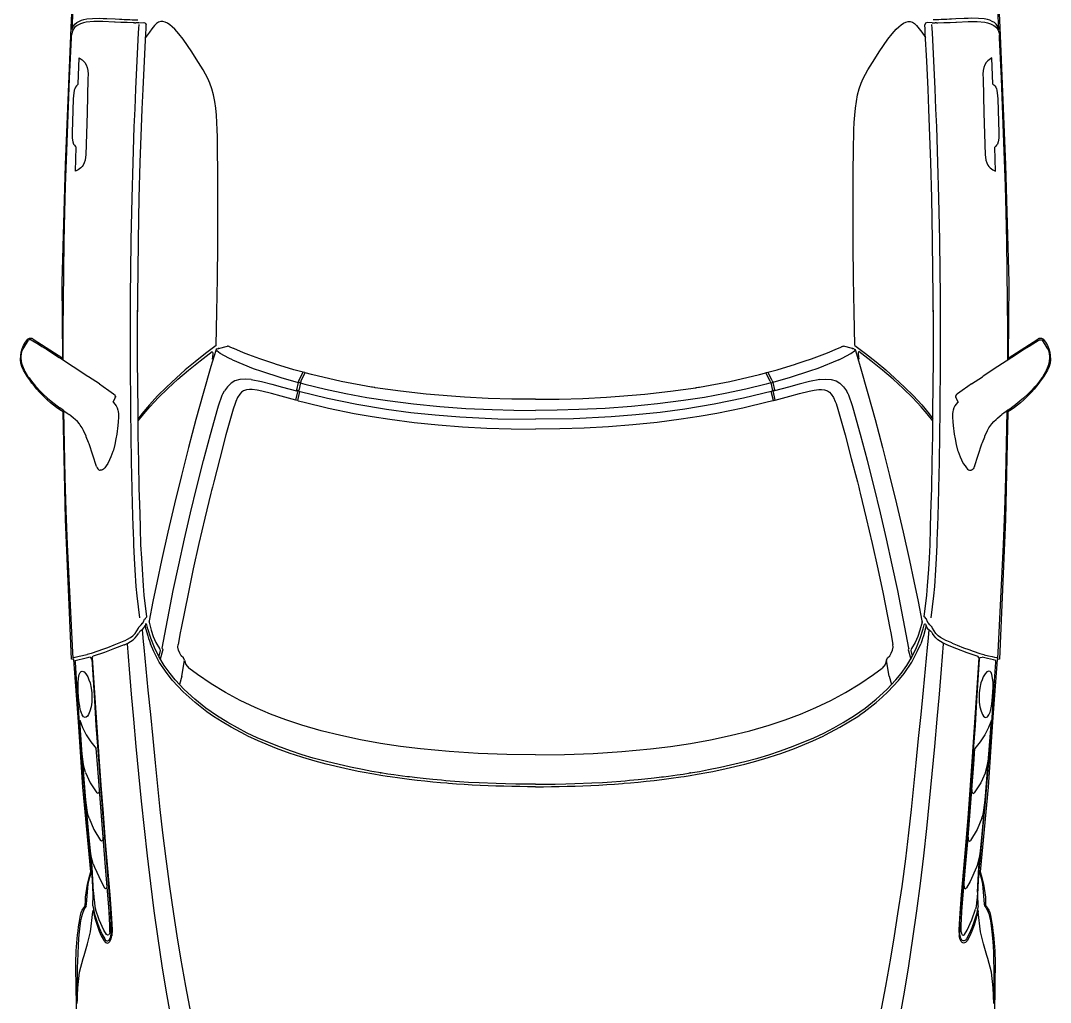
# Model space of a CAD drawing. Header units: inches. Extents: x 13 to 261, y -112 to -47.
# Drawn here: x 98.426 to 100.27, y -76.123 to -74.365 of the extents above; entities that cross this region are included whole.
import ezdxf

# ---------------------------------------------------------------- set-up
doc = ezdxf.new("R2010")
doc.units = ezdxf.units.IN
doc.header["$MEASUREMENT"] = 0
doc.layers.add('CONTORNO', color=7, linetype='Continuous')

msp = doc.modelspace()

# ---------------------------------------------------------------- linework, layer by layer
for p, q in [((98.6296, -74.3687), (98.6322, -74.3687)), ((100.0664, -74.3687), (100.0638, -74.3687)), ((98.529, -74.4783), (98.5306, -74.4315)), ((100.167, -74.4783), (100.1654, -74.4315)), ((98.524, -74.6341), (98.5252, -74.5911)), ((100.172, -74.6341), (100.1708, -74.5911)), ((98.4314, -74.9503), (98.4402, -74.9371)), ((100.2646, -74.9503), (100.2558, -74.9371)), ((98.778, -74.9523), (98.78, -74.9517)), ((98.78, -74.9517), (98.7966, -74.9475)), ((99.916, -74.9517), (99.8994, -74.9475)), ((99.918, -74.9523), (99.916, -74.9517)), ((98.77, -74.9621), (98.7688, -74.9711)), ((98.769, -74.9573), (98.7702, -74.9595)), ((98.7702, -74.9595), (98.77, -74.9621)), ((98.805, -74.9723), (98.8422, -74.9873)), ((99.891, -74.9723), (99.8538, -74.9873)), ((99.927, -74.9573), (99.9258, -74.9595)), ((99.9258, -74.9595), (99.926, -74.9621)), ((99.926, -74.9621), (99.9272, -74.9711)), ((98.5672, -75.0153), (98.5476, -75.0025)), ((98.9242, -75.0091), (98.9318, -74.9943)), ((98.9278, -75.0101), (98.9268, -75.0133)), ((98.9278, -75.0101), (98.9354, -74.9953)), ((98.9348, -74.9949), (98.9318, -74.9941)), ((98.9354, -74.9953), (98.9348, -74.9949)), ((98.947, -74.9983), (98.9354, -74.9953)), ((99.749, -74.9983), (99.7606, -74.9953)), ((99.7606, -74.9953), (99.7612, -74.9949)), ((99.7682, -75.0101), (99.7606, -74.9953)), ((99.7612, -74.9949), (99.7642, -74.9941)), ((99.7718, -75.0091), (99.7642, -74.9943)), ((99.7682, -75.0101), (99.7692, -75.0133)), ((100.1288, -75.0153), (100.1484, -75.0025)), ((98.7882, -75.0331), (98.7912, -75.0275)), ((98.919, -75.0445), (98.9226, -75.0267)), ((98.9232, -75.0269), (98.9202, -75.0261)), ((98.9258, -75.0135), (98.923, -75.0127)), ((98.9238, -75.0283), (98.9232, -75.0269)), ((98.9268, -75.0133), (98.9238, -75.0267)), ((98.9258, -75.0135), (98.9268, -75.0133)), ((99.7692, -75.0133), (99.7722, -75.0267)), ((99.7702, -75.0135), (99.7692, -75.0133)), ((99.7702, -75.0135), (99.773, -75.0127)), ((99.7722, -75.0283), (99.7728, -75.0269)), ((99.7728, -75.0269), (99.7758, -75.0261)), ((99.777, -75.0445), (99.7734, -75.0267)), ((99.9078, -75.0331), (99.9048, -75.0275)), ((98.7804, -75.0543), (98.787, -75.0355)), ((98.787, -75.0355), (98.7882, -75.0331)), ((98.922, -75.0447), (98.919, -75.0441)), ((98.9226, -75.0455), (98.931, -75.0475)), ((99.7734, -75.0455), (99.765, -75.0475)), ((99.774, -75.0447), (99.777, -75.0441)), ((99.909, -75.0355), (99.9078, -75.0331)), ((99.9156, -75.0543), (99.909, -75.0355)), ((98.7792, -75.0585), (98.7804, -75.0543)), ((99.9168, -75.0585), (99.9156, -75.0543)), ((98.5486, -75.1225), (98.5474, -75.1199)), ((100.1474, -75.1225), (100.1486, -75.1199)), ((98.5618, -75.1631), (98.5486, -75.1225)), ((100.1342, -75.1631), (100.1474, -75.1225)), ((98.6558, -75.4401), (98.6558, -75.4403)), ((98.6558, -75.4415), (98.656, -75.4409)), ((100.0402, -75.4415), (100.04, -75.4409)), ((100.0402, -75.4401), (100.0402, -75.4403)), ((98.6758, -75.4923), (98.6732, -75.5029)), ((98.68, -75.4929), (98.676, -75.5083)), ((98.7194, -75.5097), (98.7174, -75.5059)), ((99.9766, -75.5097), (99.9786, -75.5059)), ((100.016, -75.4929), (100.02, -75.5083)), ((100.0202, -75.4923), (100.0228, -75.5029)), ((98.7144, -75.5387), (98.7194, -75.5107)), ((99.9816, -75.5387), (99.9766, -75.5107)), ((98.7144, -75.5387), (98.7104, -75.5537)), ((99.9816, -75.5387), (99.9856, -75.5537)), ((98.5432, -75.9503), (98.5436, -75.9463)), ((100.1528, -75.9503), (100.1524, -75.9463)), ((98.5888, -76.0057), (98.5892, -76.0037)), ((100.1072, -76.0057), (100.1068, -76.0037)), ((98.5378, -76.0441), (98.5396, -76.0387)), ((100.1582, -76.0441), (100.1564, -76.0387))]:
    msp.add_line(p, q)
for points in [[(98.518, -74.3807), (98.5218, -74.3081), (98.5226, -74.2895)], [(100.178, -74.3807), (100.1742, -74.3081), (100.1734, -74.2895)], [(98.595, -74.3673), (98.5938, -74.3671), (98.573, -74.3663), (98.5728, -74.3663), (98.5572, -74.3661), (98.5434, -74.3673), (98.5386, -74.3683), (98.533, -74.3701), (98.527, -74.3731), (98.5224, -74.3769), (98.5194, -74.3815), (98.518, -74.3853), (98.5172, -74.3907)], [(98.518, -74.3807), (98.5182, -74.3795), (98.5186, -74.3783), (98.5204, -74.3745), (98.5228, -74.3711), (98.5262, -74.3681), (98.53, -74.3659), (98.5346, -74.3639), (98.5388, -74.3627), (98.5444, -74.3615), (98.5546, -74.3607), (98.5668, -74.3605), (98.5734, -74.3607), (98.5804, -74.3609), (98.5954, -74.3615), (98.603, -74.3619), (98.6068, -74.3621), (98.6112, -74.3623), (98.6212, -74.3627), (98.6256, -74.3629), (98.633, -74.3631), (98.6356, -74.3629)], [(98.7762, -74.9463), (98.7774, -74.8863), (98.7784, -74.8263), (98.779, -74.7661), (98.7792, -74.7059), (98.7792, -74.6459), (98.7786, -74.5857), (98.7782, -74.5727), (98.7778, -74.5599), (98.7774, -74.5469), (98.7764, -74.5341), (98.7752, -74.5215), (98.7734, -74.5093), (98.7712, -74.4977), (98.7682, -74.4867), (98.7648, -74.4769), (98.761, -74.4681), (98.757, -74.4603), (98.7528, -74.4529), (98.7486, -74.4459), (98.7404, -74.4329), (98.7324, -74.4205), (98.7246, -74.4089), (98.7168, -74.3981), (98.7092, -74.3881), (98.7018, -74.3797), (98.6974, -74.3755), (98.6932, -74.3719), (98.689, -74.3691), (98.6848, -74.3671), (98.6808, -74.3661), (98.6768, -74.3661), (98.6728, -74.3673), (98.669, -74.3697), (98.6654, -74.3735), (98.6608, -74.3793), (98.6564, -74.3853), (98.6496, -74.3949)], [(99.9198, -74.9463), (99.9186, -74.8863), (99.9176, -74.8263), (99.917, -74.7661), (99.9168, -74.7059), (99.9168, -74.6459), (99.9174, -74.5857), (99.9178, -74.5727), (99.9182, -74.5599), (99.9186, -74.5469), (99.9196, -74.5341), (99.9208, -74.5215), (99.9226, -74.5093), (99.9248, -74.4977), (99.9278, -74.4867), (99.9312, -74.4769), (99.935, -74.4681), (99.939, -74.4603), (99.9432, -74.4529), (99.9474, -74.4459), (99.9556, -74.4329), (99.9636, -74.4205), (99.9714, -74.4089), (99.9792, -74.3981), (99.9868, -74.3881), (99.9942, -74.3797), (99.9986, -74.3755), (100.0028, -74.3719), (100.007, -74.3691), (100.0112, -74.3671), (100.0152, -74.3661), (100.0192, -74.3661), (100.0232, -74.3673), (100.027, -74.3697), (100.0306, -74.3735), (100.0352, -74.3793), (100.0396, -74.3853), (100.0464, -74.3949)], [(100.178, -74.3807), (100.1778, -74.3795), (100.1774, -74.3783), (100.1756, -74.3745), (100.1732, -74.3711), (100.1698, -74.3681), (100.166, -74.3659), (100.1614, -74.3639), (100.1572, -74.3627), (100.1516, -74.3615), (100.1414, -74.3607), (100.1292, -74.3605), (100.1226, -74.3607), (100.1156, -74.3609), (100.1006, -74.3615), (100.093, -74.3619), (100.0892, -74.3621), (100.0848, -74.3623), (100.0748, -74.3627), (100.0704, -74.3629), (100.063, -74.3631), (100.0604, -74.3629)], [(100.101, -74.3673), (100.1022, -74.3671), (100.123, -74.3663), (100.1232, -74.3663), (100.1388, -74.3661), (100.1526, -74.3673), (100.1574, -74.3683), (100.163, -74.3701), (100.169, -74.3731), (100.1736, -74.3769), (100.1766, -74.3815), (100.178, -74.3853), (100.1788, -74.3907)], [(98.6296, -74.3687), (98.6274, -74.3685), (98.6168, -74.3681), (98.609, -74.3679), (98.6088, -74.3677), (98.6052, -74.3677), (98.5954, -74.3673), (98.595, -74.3673)], [(98.6393, -75.434), (98.6344, -75.3946), (98.633, -75.3778), (98.631, -75.3479), (98.6298, -75.3278), (98.6286, -75.3034), (98.6286, -75.2983), (98.6278, -75.2793), (98.6276, -75.2716), (98.627, -75.249), (98.6264, -75.2311), (98.6256, -75.2026), (98.6246, -75.1549), (98.6238, -75.1072), (98.6234, -75.0642), (98.6226, -74.9721), (98.6226, -74.9509), (98.6226, -74.9068), (98.6228, -74.8586), (98.6234, -74.8103), (98.624, -74.762), (98.624, -74.7577), (98.6256, -74.6818), (98.6272, -74.6185), (98.6294, -74.555), (98.6308, -74.5227), (98.6322, -74.4869), (98.6346, -74.4366), (98.6372, -74.3864), (98.6376, -74.379), (98.638, -74.3716)], [(98.6376, -74.3685), (98.6342, -74.3687), (98.6322, -74.3687)], [(98.652, -75.4325), (98.6472, -75.3933), (98.6458, -75.3769), (98.6438, -75.3471), (98.6426, -75.3271), (98.6414, -75.3031), (98.6414, -75.2981), (98.6406, -75.2789), (98.6404, -75.2713), (98.6398, -75.2487), (98.6392, -75.2307), (98.6384, -75.2023), (98.6374, -75.1547), (98.6366, -75.1071), (98.6362, -75.0641), (98.6358, -75.0181), (98.6354, -74.9721), (98.6354, -74.9509), (98.6354, -74.9069), (98.6356, -74.8587), (98.6362, -74.8105), (98.6368, -74.7621), (98.6368, -74.7579), (98.6384, -74.6821), (98.64, -74.6189), (98.6422, -74.5555), (98.6436, -74.5233), (98.645, -74.4875), (98.6474, -74.4373), (98.65, -74.3871), (98.6504, -74.3797), (98.6508, -74.3723)], [(98.6376, -74.3685), (98.6466, -74.3681), (98.6496, -74.3691), (98.6508, -74.3723)], [(100.044, -75.4325), (100.0488, -75.3933), (100.0502, -75.3769), (100.0522, -75.3471), (100.0534, -75.3271), (100.0546, -75.3031), (100.0546, -75.2981), (100.0554, -75.2789), (100.0556, -75.2713), (100.0562, -75.2487), (100.0568, -75.2307), (100.0576, -75.2023), (100.0586, -75.1547), (100.0594, -75.1071), (100.0598, -75.0641), (100.0602, -75.0181), (100.0606, -74.9721), (100.0606, -74.9509), (100.0606, -74.9069), (100.0604, -74.8587), (100.0598, -74.8105), (100.0592, -74.7621), (100.0592, -74.7579), (100.0576, -74.6821), (100.056, -74.6189), (100.0538, -74.5555), (100.0524, -74.5233), (100.051, -74.4875), (100.0486, -74.4373), (100.046, -74.3871), (100.0456, -74.3797), (100.0452, -74.3723)], [(100.0584, -74.3685), (100.0494, -74.3681), (100.0464, -74.3691), (100.0452, -74.3723)], [(100.0566, -75.434), (100.0615, -75.3946), (100.0629, -75.3778), (100.0649, -75.3479), (100.0661, -75.3278), (100.0673, -75.3034), (100.0673, -75.2983), (100.0681, -75.2793), (100.0683, -75.2716), (100.0689, -75.249), (100.0695, -75.2311), (100.0703, -75.2026), (100.0713, -75.1549), (100.0721, -75.1072), (100.0725, -75.0642), (100.0733, -74.9721), (100.0733, -74.9509), (100.0733, -74.9068), (100.0731, -74.8586), (100.0725, -74.8103), (100.0719, -74.762), (100.0719, -74.7577), (100.0703, -74.6818), (100.0687, -74.6185), (100.0665, -74.555), (100.0651, -74.5227), (100.0637, -74.4869), (100.0613, -74.4366), (100.0587, -74.3864), (100.0583, -74.379), (100.0579, -74.3716)], [(100.0584, -74.3685), (100.0618, -74.3687), (100.0638, -74.3687)], [(100.0664, -74.3687), (100.0686, -74.3685), (100.0792, -74.3681), (100.087, -74.3679), (100.0872, -74.3677), (100.0908, -74.3677), (100.1006, -74.3673), (100.101, -74.3673)], [(98.5022, -74.9727), (98.5022, -74.9197), (98.5024, -74.8667), (98.503, -74.8137), (98.504, -74.7607), (98.5052, -74.7079), (98.5064, -74.6613), (98.508, -74.6147), (98.5096, -74.5659), (98.5116, -74.5171), (98.5136, -74.4683), (98.517, -74.3955), (98.5172, -74.3907)], [(100.1938, -74.9727), (100.1938, -74.9197), (100.1936, -74.8667), (100.193, -74.8137), (100.192, -74.7607), (100.1908, -74.7079), (100.1896, -74.6613), (100.188, -74.6147), (100.1864, -74.5659), (100.1844, -74.5171), (100.1824, -74.4683), (100.179, -74.3955), (100.1788, -74.3907)], [(98.5306, -74.4315), (98.5358, -74.4347), (98.5378, -74.4365), (98.5406, -74.4395), (98.5432, -74.4437), (98.545, -74.4483), (98.546, -74.4537), (98.5466, -74.4605), (98.5464, -74.4691), (98.5452, -74.5297), (98.5426, -74.6049), (98.5422, -74.6093), (98.5414, -74.6147), (98.5398, -74.6195), (98.538, -74.6233), (98.5362, -74.6257), (98.5336, -74.6283), (98.5288, -74.6319), (98.524, -74.6341)], [(100.1654, -74.4315), (100.1602, -74.4347), (100.1582, -74.4365), (100.1554, -74.4395), (100.1528, -74.4437), (100.151, -74.4483), (100.15, -74.4537), (100.1494, -74.4605), (100.1496, -74.4691), (100.1508, -74.5297), (100.1534, -74.6049), (100.1538, -74.6093), (100.1546, -74.6147), (100.1562, -74.6195), (100.158, -74.6233), (100.1598, -74.6257), (100.1624, -74.6283), (100.1672, -74.6319), (100.172, -74.6341)], [(98.529, -74.4783), (98.5274, -74.4797), (98.5256, -74.4815), (98.5238, -74.4839), (98.5226, -74.4865), (98.5218, -74.4893), (98.521, -74.4943), (98.5206, -74.4985), (98.5202, -74.5053), (98.5186, -74.5453), (98.518, -74.5651), (98.518, -74.5705), (98.5182, -74.5749), (98.5192, -74.5819), (98.5206, -74.5857), (98.5222, -74.5877), (98.5234, -74.5893), (98.5252, -74.5911)], [(100.167, -74.4783), (100.1686, -74.4797), (100.1704, -74.4815), (100.1722, -74.4839), (100.1734, -74.4865), (100.1742, -74.4893), (100.175, -74.4943), (100.1754, -74.4985), (100.1758, -74.5053), (100.1774, -74.5453), (100.178, -74.5651), (100.178, -74.5705), (100.1778, -74.5749), (100.1768, -74.5819), (100.1754, -74.5857), (100.1738, -74.5877), (100.1726, -74.5893), (100.1708, -74.5911)], [(98.652, -75.4325), (98.6472, -75.3933), (98.6458, -75.3769), (98.6438, -75.3471), (98.6426, -75.3271), (98.6414, -75.3031), (98.6414, -75.2981), (98.6406, -75.2789), (98.6404, -75.2713), (98.6398, -75.2487), (98.6392, -75.2307), (98.6384, -75.2023), (98.6374, -75.1547), (98.6366, -75.1071), (98.6362, -75.0641), (98.6358, -75.0181), (98.6354, -74.9721), (98.6354, -74.9509), (98.6354, -74.9069), (98.6356, -74.8655)], [(100.044, -75.4325), (100.0488, -75.3933), (100.0502, -75.3769), (100.0522, -75.3471), (100.0534, -75.3271), (100.0546, -75.3031), (100.0546, -75.2981), (100.0554, -75.2789), (100.0556, -75.2713), (100.0562, -75.2487), (100.0568, -75.2307), (100.0576, -75.2023), (100.0586, -75.1547), (100.0594, -75.1071), (100.0598, -75.0641), (100.0602, -75.0181), (100.0606, -74.9721), (100.0606, -74.9509), (100.0606, -74.9069), (100.0604, -74.8655)], [(98.4446, -74.9365), (98.4432, -74.9361), (98.4418, -74.9361), (98.4414, -74.9363), (98.4402, -74.9371)], [(98.4446, -74.9365), (98.4476, -74.9379), (98.4576, -74.9437), (98.464, -74.9479), (98.472, -74.9529)], [(100.2514, -74.9365), (100.2484, -74.9379), (100.2384, -74.9437), (100.232, -74.9479), (100.224, -74.9529)], [(100.2514, -74.9365), (100.2528, -74.9361), (100.2542, -74.9361), (100.2546, -74.9363), (100.2558, -74.9371)], [(98.441, -75.0043), (98.4396, -75.0023), (98.4364, -74.9969), (98.434, -74.9927), (98.4328, -74.9905), (98.431, -74.9865), (98.4288, -74.9801), (98.4276, -74.9753), (98.4274, -74.9737), (98.4268, -74.9695), (98.4268, -74.9661), (98.4274, -74.9609), (98.4286, -74.9561), (98.4304, -74.9521), (98.4314, -74.9503)], [(98.472, -74.9529), (98.4948, -74.9677), (98.497, -74.9693), (98.5198, -74.9841), (98.5462, -75.0015), (98.5476, -75.0025)], [(98.7762, -74.9463), (98.7762, -74.9463), (98.7568, -74.9609), (98.7382, -74.9757), (98.7206, -74.9901), (98.7042, -75.0047), (98.687, -75.0207), (98.6712, -75.0367), (98.6564, -75.0529), (98.643, -75.0689), (98.6362, -75.0779)], [(98.7752, -74.9551), (98.7666, -74.9839), (98.7526, -75.0325)], [(98.778, -74.9523), (98.7762, -74.9533), (98.7752, -74.9551)], [(98.7752, -74.9551), (98.7756, -74.9563), (98.7762, -74.9557), (98.777, -74.9559)], [(98.805, -74.9723), (98.799, -74.9693), (98.791, -74.9651), (98.7834, -74.9607), (98.777, -74.9559)], [(98.7992, -74.9481), (98.7988, -74.9481), (98.7978, -74.9477), (98.7968, -74.9475), (98.7966, -74.9475)], [(98.8024, -74.9497), (98.8002, -74.9487), (98.7992, -74.9481)], [(98.9318, -74.9943), (98.9154, -74.9897), (98.8824, -74.9797), (98.881, -74.9793), (98.8684, -74.9753), (98.8668, -74.9747), (98.854, -74.9703), (98.8344, -74.9631), (98.8252, -74.9593), (98.8074, -74.9519), (98.8072, -74.9519), (98.8024, -74.9497)], [(99.7642, -74.9943), (99.7806, -74.9897), (99.8136, -74.9797), (99.815, -74.9793), (99.8276, -74.9753), (99.8292, -74.9747), (99.842, -74.9703), (99.8616, -74.9631), (99.8708, -74.9593), (99.8886, -74.9519), (99.8888, -74.9519), (99.8936, -74.9497)], [(99.891, -74.9723), (99.897, -74.9693), (99.905, -74.9651), (99.9126, -74.9607), (99.919, -74.9559)], [(99.8936, -74.9497), (99.8958, -74.9487), (99.8968, -74.9481)], [(99.8968, -74.9481), (99.8972, -74.9481), (99.8982, -74.9477), (99.8992, -74.9475), (99.8994, -74.9475)], [(99.918, -74.9523), (99.9198, -74.9533), (99.9208, -74.9551)], [(99.9208, -74.9551), (99.9204, -74.9563), (99.9198, -74.9557), (99.919, -74.9559)], [(99.9198, -74.9463), (99.9198, -74.9463), (99.9392, -74.9609), (99.9578, -74.9757), (99.9754, -74.9901), (99.9918, -75.0047), (100.009, -75.0207), (100.0248, -75.0367), (100.0396, -75.0529), (100.053, -75.0689), (100.0598, -75.0779)], [(99.9208, -74.9551), (99.9294, -74.9839), (99.9434, -75.0325)], [(100.224, -74.9529), (100.2012, -74.9677), (100.199, -74.9693), (100.1762, -74.9841), (100.1498, -75.0015), (100.1484, -75.0025)], [(100.255, -75.0043), (100.2564, -75.0023), (100.2596, -74.9969), (100.262, -74.9927), (100.2632, -74.9905), (100.265, -74.9865), (100.2672, -74.9801), (100.2684, -74.9753), (100.2686, -74.9737), (100.2692, -74.9695), (100.2692, -74.9661), (100.2686, -74.9609), (100.2674, -74.9561), (100.2656, -74.9521), (100.2646, -74.9503)], [(98.6364, -75.0813), (98.6364, -75.0811), (98.6466, -75.0685), (98.6574, -75.0561), (98.6728, -75.0395), (98.6894, -75.0231), (98.7074, -75.0067), (98.7266, -74.9903), (98.7472, -74.9739), (98.769, -74.9573)], [(100.0596, -75.0813), (100.0596, -75.0811), (100.0494, -75.0685), (100.0386, -75.0561), (100.0232, -75.0395), (100.0066, -75.0231), (99.9886, -75.0067), (99.9694, -74.9903), (99.9488, -74.9739), (99.927, -74.9573)], [(98.8422, -74.9873), (98.8574, -74.9925), (98.892, -75.0035), (98.923, -75.0125)], [(99.8538, -74.9873), (99.8386, -74.9925), (99.804, -75.0035), (99.773, -75.0125)], [(98.441, -75.0043), (98.4452, -75.0101), (98.4522, -75.0189), (98.4548, -75.0217), (98.4596, -75.0269)], [(98.8386, -75.0073), (98.8284, -75.0067), (98.8186, -75.0073), (98.8096, -75.0099), (98.8028, -75.0139)], [(98.8386, -75.0073), (98.8574, -75.0107), (98.876, -75.0155), (98.8948, -75.0207), (98.9202, -75.0275)], [(98.9242, -75.0091), (98.923, -75.0125), (98.9202, -75.0257), (98.92, -75.0273), (98.9204, -75.0273), (98.92, -75.0271), (98.9212, -75.0263)], [(99.348, -75.0427), (99.3056, -75.0423), (99.2632, -75.0411), (99.221, -75.0389), (99.1978, -75.0373), (99.1522, -75.0335), (99.1064, -75.0283), (99.061, -75.0219), (99.0604, -75.0217), (99.059, -75.0215), (99.0562, -75.0211), (99.0558, -75.0211), (99.0556, -75.0209), (99.0542, -75.0207), (99.0002, -75.0107), (98.947, -74.9983)], [(99.348, -75.0427), (99.3904, -75.0423), (99.4328, -75.0411), (99.475, -75.0389), (99.4982, -75.0373), (99.5438, -75.0335), (99.5896, -75.0283), (99.635, -75.0219), (99.6356, -75.0217), (99.637, -75.0215), (99.6398, -75.0211), (99.6402, -75.0211), (99.6404, -75.0209), (99.6418, -75.0207), (99.6958, -75.0107), (99.749, -74.9983)], [(99.7718, -75.0091), (99.773, -75.0125), (99.7758, -75.0257), (99.776, -75.0273), (99.7756, -75.0273), (99.776, -75.0271), (99.7748, -75.0263)], [(99.8574, -75.0073), (99.8386, -75.0107), (99.82, -75.0155), (99.8012, -75.0207), (99.7758, -75.0275)], [(99.8574, -75.0073), (99.8676, -75.0067), (99.8774, -75.0073), (99.8864, -75.0099), (99.8932, -75.0139)], [(100.255, -75.0043), (100.2508, -75.0101), (100.2438, -75.0189), (100.2412, -75.0217), (100.2364, -75.0269)], [(98.4596, -75.0269), (98.4658, -75.0329), (98.4738, -75.0405), (98.4804, -75.0461)], [(98.5672, -75.0153), (98.5738, -75.0197), (98.584, -75.0267), (98.5922, -75.0329), (98.5928, -75.0333), (98.5946, -75.0349)], [(98.919, -75.0445), (98.8926, -75.0373), (98.8754, -75.0325), (98.858, -75.0283), (98.8492, -75.0265), (98.8406, -75.0253), (98.8358, -75.0249), (98.8302, -75.0255), (98.8248, -75.0275), (98.8214, -75.0301), (98.8184, -75.0333), (98.8144, -75.0397), (98.8112, -75.0467), (98.8098, -75.0503), (98.8066, -75.0605), (98.8054, -75.0645), (98.7936, -75.1065), (98.7824, -75.1485), (98.7716, -75.1905), (98.7692, -75.1999), (98.7676, -75.2063), (98.7676, -75.2063), (98.7666, -75.2105), (98.7556, -75.2557), (98.745, -75.3009), (98.735, -75.3461), (98.7256, -75.3909), (98.7134, -75.4527)], [(98.8028, -75.0139), (98.7964, -75.0201), (98.7912, -75.0275)], [(98.9226, -75.0455), (98.922, -75.0447), (98.926, -75.0289)], [(98.9238, -75.0283), (98.9238, -75.0283), (98.9238, -75.0283), (98.9238, -75.0267)], [(98.9238, -75.0283), (98.9756, -75.0409), (99.028, -75.0515), (99.0808, -75.0603), (99.1246, -75.0661), (99.1684, -75.0707), (99.2124, -75.0741), (99.2802, -75.0775), (99.348, -75.0785)], [(98.9268, -75.0133), (98.9308, -75.0145), (98.935, -75.0157)], [(98.935, -75.0157), (98.9716, -75.0245), (99.0084, -75.0325), (99.0456, -75.0393), (99.083, -75.0451), (99.1296, -75.0509), (99.1764, -75.0555), (99.2234, -75.0589), (99.2704, -75.0611), (99.3092, -75.0621), (99.348, -75.0625)], [(99.761, -75.0157), (99.7244, -75.0245), (99.6876, -75.0325), (99.6504, -75.0393), (99.613, -75.0451), (99.5664, -75.0509), (99.5196, -75.0555), (99.4726, -75.0589), (99.4256, -75.0611), (99.3868, -75.0621), (99.348, -75.0625)], [(99.7722, -75.0283), (99.7204, -75.0409), (99.668, -75.0515), (99.6152, -75.0603), (99.5714, -75.0661), (99.5276, -75.0707), (99.4836, -75.0741), (99.4158, -75.0775), (99.348, -75.0785)], [(99.7692, -75.0133), (99.7652, -75.0145), (99.761, -75.0157)], [(99.7734, -75.0455), (99.774, -75.0447), (99.77, -75.0289)], [(99.7722, -75.0283), (99.7722, -75.0283), (99.7722, -75.0283), (99.7722, -75.0267)], [(99.777, -75.0445), (99.8034, -75.0373), (99.8206, -75.0325), (99.838, -75.0283), (99.8468, -75.0265), (99.8554, -75.0253), (99.8602, -75.0249), (99.8658, -75.0255), (99.8712, -75.0275), (99.8746, -75.0301), (99.8776, -75.0333), (99.8816, -75.0397), (99.8848, -75.0467), (99.8862, -75.0503), (99.8894, -75.0605), (99.8906, -75.0645), (99.9024, -75.1065), (99.9136, -75.1485), (99.9244, -75.1905), (99.9268, -75.1999), (99.9284, -75.2063), (99.9284, -75.2063), (99.9294, -75.2105), (99.9404, -75.2557), (99.951, -75.3009), (99.961, -75.3461), (99.9704, -75.3909), (99.9826, -75.4527)], [(99.8932, -75.0139), (99.8996, -75.0201), (99.9048, -75.0275)], [(100.1288, -75.0153), (100.1222, -75.0197), (100.112, -75.0267), (100.1038, -75.0329), (100.1032, -75.0333), (100.1014, -75.0349)], [(100.2364, -75.0269), (100.2302, -75.0329), (100.2222, -75.0405), (100.2156, -75.0461)], [(98.4804, -75.0461), (98.488, -75.0521), (98.4886, -75.0527), (98.4958, -75.0579)], [(98.5909, -75.0479), (98.5922, -75.0487), (98.5948, -75.0515), (98.5968, -75.0545), (98.5986, -75.0581), (98.6, -75.0621), (98.6004, -75.0645), (98.601, -75.0685), (98.601, -75.0743), (98.6006, -75.0835), (98.5994, -75.0947), (98.5988, -75.0997), (98.598, -75.1053), (98.5966, -75.1135), (98.5946, -75.1237), (98.592, -75.1335), (98.591, -75.1363), (98.5876, -75.1459), (98.5852, -75.1511), (98.5818, -75.1575), (98.5788, -75.1621), (98.5764, -75.1657), (98.5742, -75.1679), (98.5724, -75.1691), (98.5706, -75.1697), (98.57, -75.1697), (98.568, -75.1697)], [(98.5954, -75.0391), (98.5944, -75.0413), (98.5909, -75.0479)], [(98.5946, -75.0349), (98.5948, -75.0353), (98.5954, -75.0361), (98.5958, -75.0377), (98.5956, -75.0385), (98.5956, -75.0389)], [(98.7526, -75.0325), (98.7398, -75.0789), (98.7266, -75.1291), (98.7138, -75.1789), (98.7012, -75.2299), (98.6894, -75.2807), (98.678, -75.3311), (98.6702, -75.3681), (98.6626, -75.4049), (98.656, -75.4393)], [(98.931, -75.0475), (98.977, -75.0585), (99.0234, -75.0681), (99.0552, -75.0737), (99.0872, -75.0785), (99.1304, -75.0841), (99.1738, -75.0885), (99.2172, -75.0919), (99.2608, -75.0941), (99.3044, -75.0955), (99.348, -75.0959)], [(99.765, -75.0475), (99.719, -75.0585), (99.6726, -75.0681), (99.6408, -75.0737), (99.6088, -75.0785), (99.5656, -75.0841), (99.5222, -75.0885), (99.4788, -75.0919), (99.4352, -75.0941), (99.3916, -75.0955), (99.348, -75.0959)], [(99.9434, -75.0325), (99.9562, -75.0789), (99.9694, -75.1291), (99.9822, -75.1789), (99.9948, -75.2299), (100.0066, -75.2807), (100.018, -75.3311), (100.0258, -75.3681), (100.0334, -75.4049), (100.04, -75.4393)], [(100.105, -75.0479), (100.1038, -75.0487), (100.1012, -75.0515), (100.0992, -75.0545), (100.0974, -75.0581), (100.096, -75.0621), (100.0956, -75.0645), (100.095, -75.0685), (100.095, -75.0743), (100.0954, -75.0835), (100.0966, -75.0947), (100.0972, -75.0997), (100.098, -75.1053), (100.0994, -75.1135), (100.1014, -75.1237), (100.104, -75.1335), (100.105, -75.1363), (100.1084, -75.1459), (100.1108, -75.1511), (100.1142, -75.1575), (100.1172, -75.1621), (100.1196, -75.1657), (100.1218, -75.1679), (100.1236, -75.1691), (100.1254, -75.1697), (100.126, -75.1697), (100.128, -75.1697)], [(100.1014, -75.0349), (100.1012, -75.0353), (100.1006, -75.0361), (100.1002, -75.0377), (100.1004, -75.0385), (100.1004, -75.0389)], [(100.1006, -75.0391), (100.1016, -75.0413), (100.105, -75.0479)], [(100.2156, -75.0461), (100.208, -75.0521), (100.2074, -75.0527), (100.2002, -75.0579)], [(98.502, -75.0623), (98.496, -75.0581), (98.4958, -75.0579)], [(98.502, -75.0623), (98.505, -75.0645), (98.509, -75.0675), (98.5126, -75.0701)], [(98.5202, -75.5061), (98.5196, -75.4959), (98.5168, -75.4477), (98.5144, -75.3993), (98.512, -75.3509), (98.51, -75.3025), (98.5076, -75.2427), (98.5058, -75.1829), (98.5042, -75.1231), (98.5032, -75.0631)], [(98.6792, -75.4883), (98.6992, -75.3853), (98.709, -75.3389), (98.7192, -75.2925), (98.7302, -75.2459), (98.7416, -75.1993), (98.7534, -75.1525), (98.766, -75.1055), (98.7792, -75.0585)], [(100.0168, -75.4883), (99.9968, -75.3853), (99.987, -75.3389), (99.9768, -75.2925), (99.9658, -75.2459), (99.9544, -75.1993), (99.9426, -75.1525), (99.93, -75.1055), (99.9168, -75.0585)], [(100.1758, -75.5061), (100.1764, -75.4959), (100.1792, -75.4477), (100.1816, -75.3993), (100.184, -75.3509), (100.186, -75.3025), (100.1884, -75.2427), (100.1902, -75.1829), (100.1918, -75.1231), (100.1928, -75.0631)], [(100.194, -75.0623), (100.191, -75.0645), (100.187, -75.0675), (100.1834, -75.0701)], [(100.194, -75.0623), (100.2, -75.0581), (100.2002, -75.0579)], [(98.5274, -75.0825), (98.5232, -75.0787), (98.5204, -75.0763), (98.5156, -75.0723), (98.5126, -75.0701), (98.5126, -75.0701)], [(98.5384, -75.0983), (98.536, -75.0939), (98.5326, -75.0889), (98.531, -75.0867), (98.5274, -75.0825)], [(100.1576, -75.0983), (100.16, -75.0939), (100.1634, -75.0889), (100.165, -75.0867), (100.1686, -75.0825)], [(100.1686, -75.0825), (100.1728, -75.0787), (100.1756, -75.0763), (100.1804, -75.0723), (100.1834, -75.0701), (100.1834, -75.0701)], [(98.5474, -75.1199), (98.5434, -75.1097), (98.543, -75.1087), (98.5384, -75.0983)], [(100.1486, -75.1199), (100.1526, -75.1097), (100.153, -75.1087), (100.1576, -75.0983)], [(98.5618, -75.1631), (98.5618, -75.1633), (98.5628, -75.1655), (98.5642, -75.1675), (98.566, -75.1689), (98.567, -75.1695), (98.568, -75.1697)], [(100.1342, -75.1631), (100.1342, -75.1633), (100.1332, -75.1655), (100.1318, -75.1675), (100.13, -75.1689), (100.129, -75.1695), (100.128, -75.1697)], [(98.6024, -75.4789), (98.6114, -75.4751), (98.613, -75.4745), (98.6174, -75.4723), (98.6224, -75.4695), (98.627, -75.4661), (98.6308, -75.4621), (98.6368, -75.4527), (98.637, -75.4521), (98.6374, -75.4517), (98.6378, -75.4509), (98.64, -75.4481), (98.6412, -75.4469), (98.6416, -75.4467), (98.6442, -75.4437), (98.6446, -75.4433), (98.6466, -75.4393), (98.647, -75.4383), (98.6478, -75.4365), (98.6494, -75.4353)], [(98.6494, -75.4353), (98.6494, -75.4353), (98.6498, -75.4343), (98.6498, -75.4341), (98.652, -75.4325)], [(100.0466, -75.4353), (100.0466, -75.4353), (100.0462, -75.4343), (100.0462, -75.4341), (100.044, -75.4325)], [(100.0936, -75.4789), (100.0846, -75.4751), (100.083, -75.4745), (100.0786, -75.4723), (100.0736, -75.4695), (100.069, -75.4661), (100.0652, -75.4621), (100.0592, -75.4527), (100.059, -75.4521), (100.0586, -75.4517), (100.0582, -75.4509), (100.056, -75.4481), (100.0548, -75.4469), (100.0544, -75.4467), (100.0518, -75.4437), (100.0514, -75.4433), (100.0494, -75.4393), (100.049, -75.4383), (100.0482, -75.4365), (100.0466, -75.4353)], [(98.6432, -75.4555), (98.6442, -75.4547), (98.6466, -75.4519), (98.6486, -75.4479)], [(98.65, -75.4449), (98.6496, -75.4451), (98.6494, -75.4455), (98.6486, -75.4479)], [(98.6486, -75.4485), (98.6496, -75.4527), (98.6534, -75.4661), (98.6548, -75.4709), (98.6564, -75.4753), (98.6582, -75.4803)], [(98.652, -75.4465), (98.6512, -75.4453), (98.65, -75.4449)], [(99.348, -75.7321), (99.3248, -75.7319), (99.313, -75.7317), (99.294, -75.7313), (99.2776, -75.7309), (99.247, -75.7297), (99.2282, -75.7287), (99.2116, -75.7275), (99.195, -75.7263), (99.1874, -75.7257), (99.1794, -75.7249), (99.164, -75.7235), (99.1522, -75.7223), (99.1358, -75.7207), (99.1222, -75.7189), (99.1186, -75.7185), (99.11, -75.7173), (99.0942, -75.7151), (99.0836, -75.7137), (99.071, -75.7117), (99.0546, -75.7089), (99.0384, -75.7059), (99.0166, -75.7015), (98.9734, -75.6913), (98.9498, -75.6851), (98.93, -75.6791), (98.909, -75.6723), (98.8864, -75.6641), (98.8496, -75.6489), (98.8316, -75.6403), (98.814, -75.6311), (98.7968, -75.6215), (98.7768, -75.6091), (98.7576, -75.5955), (98.7378, -75.5797), (98.719, -75.5625), (98.7026, -75.5449), (98.6934, -75.5337), (98.6828, -75.5191), (98.6734, -75.5035), (98.6656, -75.4873), (98.659, -75.4705), (98.6538, -75.4535), (98.652, -75.4465)], [(98.656, -75.4393), (98.6558, -75.4397), (98.6558, -75.4401)], [(98.6558, -75.4401), (98.656, -75.4407), (98.656, -75.4409)], [(98.6558, -75.4415), (98.6596, -75.4559), (98.6634, -75.4673), (98.6682, -75.4783), (98.6744, -75.4887), (98.6748, -75.4893), (98.6752, -75.4899), (98.6758, -75.4923)], [(98.7134, -75.4527), (98.7118, -75.4609), (98.7078, -75.4817)], [(99.348, -75.7321), (99.3712, -75.7319), (99.383, -75.7317), (99.402, -75.7313), (99.4184, -75.7309), (99.449, -75.7297), (99.4678, -75.7287), (99.4844, -75.7275), (99.501, -75.7263), (99.5086, -75.7257), (99.5166, -75.7249), (99.532, -75.7235), (99.5438, -75.7223), (99.5602, -75.7207), (99.5738, -75.7189), (99.5774, -75.7185), (99.586, -75.7173), (99.6018, -75.7151), (99.6124, -75.7137), (99.625, -75.7117), (99.6414, -75.7089), (99.6576, -75.7059), (99.6794, -75.7015), (99.7226, -75.6913), (99.7462, -75.6851), (99.766, -75.6791), (99.787, -75.6723), (99.8096, -75.6641), (99.8464, -75.6489), (99.8644, -75.6403), (99.882, -75.6311), (99.8992, -75.6215), (99.9192, -75.6091), (99.9384, -75.5955), (99.9582, -75.5797), (99.977, -75.5625), (99.9934, -75.5449), (100.0026, -75.5337), (100.0132, -75.5191), (100.0226, -75.5035), (100.0304, -75.4873), (100.037, -75.4705), (100.0422, -75.4535), (100.044, -75.4465)], [(99.9826, -75.4527), (99.9842, -75.4609), (99.9882, -75.4817)], [(100.0402, -75.4415), (100.0364, -75.4559), (100.0326, -75.4673), (100.0278, -75.4783), (100.0216, -75.4887), (100.0212, -75.4893), (100.0208, -75.4899), (100.0202, -75.4923)], [(100.0474, -75.4485), (100.0464, -75.4527), (100.0426, -75.4661), (100.0412, -75.4709), (100.0396, -75.4753), (100.0378, -75.4803)], [(100.04, -75.4393), (100.0402, -75.4397), (100.0402, -75.4401)], [(100.0402, -75.4401), (100.04, -75.4407), (100.04, -75.4409)], [(100.044, -75.4465), (100.0448, -75.4453), (100.046, -75.4449)], [(100.046, -75.4449), (100.0464, -75.4451), (100.0466, -75.4455), (100.0474, -75.4479)], [(100.0528, -75.4555), (100.0518, -75.4547), (100.0494, -75.4519), (100.0474, -75.4479)], [(98.611, -75.4823), (98.6116, -75.4821), (98.6176, -75.4793), (98.618, -75.4791), (98.6228, -75.4767), (98.6274, -75.4735), (98.6312, -75.4701), (98.6342, -75.4661), (98.637, -75.4619)], [(98.6432, -75.4555), (98.6402, -75.4579), (98.6388, -75.4593), (98.6382, -75.4601), (98.6376, -75.4609), (98.637, -75.4619)], [(98.6432, -75.4554), (98.6454, -75.4765), (98.6464, -75.4873)], [(100.0527, -75.4554), (100.0506, -75.4765), (100.0496, -75.4873)], [(100.0528, -75.4555), (100.0558, -75.4579), (100.0572, -75.4593), (100.0578, -75.4601), (100.0584, -75.4609), (100.059, -75.4619)], [(100.085, -75.4823), (100.0844, -75.4821), (100.0784, -75.4793), (100.078, -75.4791), (100.0732, -75.4767), (100.0686, -75.4735), (100.0648, -75.4701), (100.0618, -75.4661), (100.059, -75.4619)], [(98.6024, -75.4789), (98.6018, -75.4791), (98.593, -75.4827), (98.5812, -75.4875), (98.5722, -75.4909), (98.564, -75.4939), (98.5522, -75.4977), (98.5448, -75.4999), (98.5444, -75.5001), (98.5368, -75.5019), (98.5304, -75.5033), (98.5258, -75.5045), (98.5226, -75.5053), (98.5212, -75.5057), (98.5202, -75.5061)], [(98.611, -75.4823), (98.5942, -75.4889), (98.5758, -75.4959), (98.556, -75.5027)], [(98.6176, -75.4793), (98.6176, -75.4793), (98.6174, -75.4807)], [(98.6942, -76.1443), (98.6864, -76.1009), (98.6794, -76.0573), (98.672, -76.0081), (98.665, -75.9589), (98.6588, -75.9095), (98.6528, -75.8601), (98.6474, -75.8113), (98.6422, -75.7625), (98.6374, -75.7135), (98.6328, -75.6647), (98.6284, -75.6157), (98.6244, -75.5707), (98.6208, -75.5257), (98.6174, -75.4807)], [(98.6464, -75.4873), (98.6502, -75.5255), (98.6538, -75.5637), (98.6582, -75.6071), (98.6624, -75.6503), (98.6666, -75.6937), (98.6708, -75.7355), (98.6752, -75.7773), (98.68, -75.8191), (98.6856, -75.8655), (98.6922, -75.9149), (98.6994, -75.9641), (98.7054, -76.0037), (98.712, -76.0433), (98.721, -76.0937), (98.7306, -76.1439)], [(98.9088, -75.6769), (98.9088, -75.6769), (98.884, -75.6679), (98.8514, -75.6545), (98.8326, -75.6457), (98.8286, -75.6437), (98.8028, -75.6301), (98.7866, -75.6205), (98.771, -75.6105), (98.7652, -75.6063), (98.7596, -75.6025), (98.7382, -75.5857), (98.7274, -75.5763), (98.717, -75.5665), (98.6978, -75.5461), (98.696, -75.5439), (98.688, -75.5339), (98.6742, -75.5135), (98.6642, -75.4943), (98.6582, -75.4803)], [(98.6792, -75.4883), (98.6796, -75.4891), (98.6802, -75.4897)], [(98.6802, -75.4897), (98.6804, -75.4911), (98.68, -75.4929)], [(98.7174, -75.5059), (98.7136, -75.5019), (98.7108, -75.4973), (98.7086, -75.4919), (98.7076, -75.4867), (98.7078, -75.4817)], [(99.7872, -75.6769), (99.7872, -75.6769), (99.812, -75.6679), (99.8446, -75.6545), (99.8634, -75.6457), (99.8674, -75.6437), (99.8932, -75.6301), (99.9094, -75.6205), (99.925, -75.6105), (99.9308, -75.6063), (99.9364, -75.6025), (99.9578, -75.5857), (99.9686, -75.5763), (99.979, -75.5665), (99.9982, -75.5461), (100, -75.5439), (100.008, -75.5339), (100.0218, -75.5135), (100.0318, -75.4943), (100.0378, -75.4803)], [(100.0496, -75.4873), (100.0458, -75.5255), (100.0422, -75.5637), (100.0378, -75.6071), (100.0336, -75.6503), (100.0294, -75.6937), (100.0252, -75.7355), (100.0208, -75.7773), (100.016, -75.8191), (100.0104, -75.8655), (100.0038, -75.9149), (99.9966, -75.9641), (99.9906, -76.0037), (99.984, -76.0433), (99.975, -76.0937), (99.9654, -76.1439)], [(99.9786, -75.5059), (99.9824, -75.5019), (99.9852, -75.4973), (99.9874, -75.4919), (99.9884, -75.4867), (99.9882, -75.4817)], [(100.0018, -76.1443), (100.0096, -76.1009), (100.0166, -76.0573), (100.024, -76.0081), (100.031, -75.9589), (100.0372, -75.9095), (100.0432, -75.8601), (100.0486, -75.8113), (100.0538, -75.7625), (100.0586, -75.7135), (100.0632, -75.6647), (100.0676, -75.6157), (100.0716, -75.5707), (100.0752, -75.5257), (100.0786, -75.4807)], [(100.0158, -75.4897), (100.0156, -75.4911), (100.016, -75.4929)], [(100.0168, -75.4883), (100.0164, -75.4891), (100.0158, -75.4897)], [(100.0784, -75.4793), (100.0784, -75.4793), (100.0786, -75.4807)], [(100.085, -75.4823), (100.1018, -75.4889), (100.1202, -75.4959), (100.14, -75.5027)], [(100.0936, -75.4789), (100.0942, -75.4791), (100.103, -75.4827), (100.1148, -75.4875), (100.1238, -75.4909), (100.132, -75.4939), (100.1438, -75.4977), (100.1512, -75.4999), (100.1516, -75.5001), (100.1592, -75.5019), (100.1656, -75.5033), (100.1702, -75.5045), (100.1734, -75.5053), (100.1748, -75.5057), (100.1758, -75.5061)], [(98.5236, -75.5105), (98.528, -75.5095), (98.5384, -75.5071), (98.5454, -75.5053), (98.5482, -75.5045)], [(98.5532, -75.5081), (98.5516, -75.5051), (98.5482, -75.5045)], [(98.5532, -75.5081), (98.558, -75.5823), (98.5608, -75.6267), (98.564, -75.6711), (98.568, -75.7273), (98.5722, -75.7833), (98.577, -75.8425), (98.582, -75.9017), (98.5868, -75.9613)], [(98.5541, -75.5059), (98.5544, -75.5045), (98.556, -75.5027)], [(98.5541, -75.5059), (98.557, -75.5507), (98.5598, -75.5949), (98.5628, -75.6389), (98.5658, -75.6831), (98.5696, -75.7339), (98.5734, -75.7847), (98.5774, -75.8353), (98.5814, -75.8827), (98.5856, -75.9303), (98.5882, -75.9631), (98.5892, -75.9823), (98.5896, -75.9921), (98.5892, -76.0037)], [(98.7194, -75.5097), (98.7218, -75.5177), (98.727, -75.5239)], [(99.9766, -75.5097), (99.9742, -75.5177), (99.969, -75.5239)], [(100.1418, -75.5059), (100.139, -75.5507), (100.1362, -75.5949), (100.1332, -75.6389), (100.1302, -75.6831), (100.1264, -75.7339), (100.1226, -75.7847), (100.1186, -75.8353), (100.1146, -75.8827), (100.1104, -75.9303), (100.1078, -75.9631), (100.1068, -75.9823), (100.1064, -75.9921), (100.1068, -76.0037)], [(100.1428, -75.5081), (100.138, -75.5823), (100.1352, -75.6267), (100.132, -75.6711), (100.128, -75.7273), (100.1238, -75.7833), (100.119, -75.8425), (100.114, -75.9017), (100.1092, -75.9613)], [(100.1418, -75.5059), (100.1416, -75.5045), (100.14, -75.5027)], [(100.1428, -75.5081), (100.1444, -75.5051), (100.1478, -75.5045)], [(100.1724, -75.5105), (100.168, -75.5095), (100.1576, -75.5071), (100.1506, -75.5053), (100.1478, -75.5045)], [(98.5528, -75.8795), (98.5512, -75.8633), (98.5466, -75.8133), (98.5422, -75.7633), (98.538, -75.7133), (98.534, -75.6633), (98.5304, -75.6133), (98.527, -75.5633), (98.5238, -75.5133), (98.5236, -75.5105)], [(99.348, -75.6793), (99.2964, -75.6787), (99.245, -75.6767), (99.1934, -75.6735), (99.1422, -75.6687), (99.1062, -75.6643), (99.0704, -75.6589), (99.0346, -75.6525), (98.9992, -75.6449), (98.9642, -75.6361), (98.9294, -75.6261), (98.901, -75.6167), (98.8732, -75.6063), (98.8458, -75.5947), (98.819, -75.5819), (98.7926, -75.5679), (98.7672, -75.5525), (98.7426, -75.5357), (98.727, -75.5239)], [(99.348, -75.6793), (99.3996, -75.6787), (99.451, -75.6767), (99.5026, -75.6735), (99.5538, -75.6687), (99.5898, -75.6643), (99.6256, -75.6589), (99.6614, -75.6525), (99.6968, -75.6449), (99.7318, -75.6361), (99.7666, -75.6261), (99.795, -75.6167), (99.8228, -75.6063), (99.8502, -75.5947), (99.877, -75.5819), (99.9034, -75.5679), (99.9288, -75.5525), (99.9534, -75.5357), (99.969, -75.5239)], [(100.1432, -75.8795), (100.1448, -75.8633), (100.1494, -75.8133), (100.1538, -75.7633), (100.158, -75.7133), (100.162, -75.6633), (100.1656, -75.6133), (100.169, -75.5633), (100.1722, -75.5133), (100.1724, -75.5105)], [(98.5412, -75.6125), (98.5384, -75.6113), (98.536, -75.6079), (98.534, -75.6027), (98.5326, -75.5979), (98.5316, -75.5923), (98.5302, -75.5829), (98.5294, -75.5749), (98.5288, -75.5665), (98.5286, -75.5581), (98.5286, -75.5501), (98.5294, -75.5419), (98.5308, -75.5353), (98.5322, -75.5321), (98.534, -75.5299), (98.5362, -75.5293), (98.5396, -75.5307), (98.5428, -75.5341), (98.546, -75.5397), (98.5482, -75.5449), (98.5502, -75.5507), (98.5522, -75.5601), (98.5532, -75.5683), (98.5536, -75.5765), (98.5532, -75.5853), (98.552, -75.5933), (98.55, -75.6009), (98.5476, -75.6069), (98.5456, -75.6099), (98.5434, -75.6119), (98.5412, -75.6125)], [(100.1548, -75.6125), (100.1576, -75.6113), (100.16, -75.6079), (100.162, -75.6027), (100.1634, -75.5979), (100.1644, -75.5923), (100.1658, -75.5829), (100.1666, -75.5749), (100.1672, -75.5665), (100.1674, -75.5581), (100.1674, -75.5501), (100.1666, -75.5419), (100.1652, -75.5353), (100.1638, -75.5321), (100.162, -75.5299), (100.1598, -75.5293), (100.1564, -75.5307), (100.1532, -75.5341), (100.15, -75.5397), (100.1478, -75.5449), (100.1458, -75.5507), (100.1438, -75.5601), (100.1428, -75.5683), (100.1424, -75.5765), (100.1428, -75.5853), (100.144, -75.5933), (100.146, -75.6009), (100.1484, -75.6069), (100.1504, -75.6099), (100.1526, -75.6119), (100.1548, -75.6125)], [(98.5566, -75.9253), (98.5538, -75.8807), (98.5486, -75.8281), (98.544, -75.7755), (98.5396, -75.7227), (98.5354, -75.6701), (98.5316, -75.6173), (98.5368, -75.6303), (98.5434, -75.6433), (98.5516, -75.6559), (98.5612, -75.6681)], [(100.1394, -75.9253), (100.1422, -75.8807), (100.1474, -75.8281), (100.152, -75.7755), (100.1564, -75.7227), (100.1606, -75.6701), (100.1644, -75.6173), (100.1592, -75.6303), (100.1526, -75.6433), (100.1444, -75.6559), (100.1348, -75.6681)], [(98.5854, -75.9963), (98.5856, -75.9845), (98.5852, -75.9729), (98.5846, -75.9613), (98.5838, -75.9517), (98.578, -75.8807), (98.574, -75.8345), (98.5704, -75.7883), (98.5668, -75.7421), (98.5632, -75.6959), (98.5612, -75.6681)], [(100.1106, -75.9963), (100.1104, -75.9845), (100.1108, -75.9729), (100.1114, -75.9613), (100.1122, -75.9517), (100.118, -75.8807), (100.122, -75.8345), (100.1256, -75.7883), (100.1292, -75.7421), (100.1328, -75.6959), (100.1348, -75.6681)], [(98.542, -75.7109), (98.54, -75.7047), (98.5384, -75.6965), (98.537, -75.6873), (98.536, -75.6775)], [(99.348, -75.7365), (99.3338, -75.7365), (99.3196, -75.7363), (99.3056, -75.7361), (99.2914, -75.7357), (99.2772, -75.7353), (99.263, -75.7349), (99.2488, -75.7343), (99.2346, -75.7335), (99.2204, -75.7327), (99.2064, -75.7317), (99.1922, -75.7305), (99.1892, -75.7303), (99.178, -75.7293), (99.164, -75.7281), (99.1498, -75.7267), (99.1358, -75.7251), (99.1216, -75.7235), (99.1052, -75.7213), (99.0878, -75.7187), (99.082, -75.7179), (99.071, -75.7161), (99.0584, -75.7141), (99.0378, -75.7103), (99.0306, -75.7089), (99.0064, -75.7037), (98.973, -75.6959), (98.9532, -75.6905), (98.9314, -75.6841), (98.9166, -75.6795), (98.9088, -75.6769), (98.9088, -75.6769)], [(99.348, -75.7365), (99.3622, -75.7365), (99.3764, -75.7363), (99.3904, -75.7361), (99.4046, -75.7357), (99.4188, -75.7353), (99.433, -75.7349), (99.4472, -75.7343), (99.4614, -75.7335), (99.4756, -75.7327), (99.4896, -75.7317), (99.5038, -75.7305), (99.5068, -75.7303), (99.518, -75.7293), (99.532, -75.7281), (99.5462, -75.7267), (99.5602, -75.7251), (99.5744, -75.7235), (99.5908, -75.7213), (99.6082, -75.7187), (99.614, -75.7179), (99.625, -75.7161), (99.6376, -75.7141), (99.6582, -75.7103), (99.6654, -75.7089), (99.6896, -75.7037), (99.723, -75.6959), (99.7428, -75.6905), (99.7646, -75.6841), (99.7794, -75.6795), (99.7872, -75.6769), (99.7872, -75.6769)], [(100.154, -75.7109), (100.156, -75.7047), (100.1576, -75.6965), (100.159, -75.6873), (100.16, -75.6775)], [(98.542, -75.7109), (98.5506, -75.7293), (98.5622, -75.7473)], [(100.154, -75.7109), (100.1454, -75.7293), (100.1338, -75.7473)], [(98.5668, -75.7415), (98.5666, -75.7449), (98.5656, -75.7473), (98.564, -75.7485), (98.5622, -75.7473)], [(100.1292, -75.7415), (100.1294, -75.7449), (100.1304, -75.7473), (100.132, -75.7485), (100.1338, -75.7473)], [(98.5484, -75.7927), (98.5464, -75.7863), (98.545, -75.7785), (98.5436, -75.7697), (98.5428, -75.7603)], [(100.1476, -75.7927), (100.1496, -75.7863), (100.151, -75.7785), (100.1524, -75.7697), (100.1532, -75.7603)], [(98.5484, -75.7927), (98.5572, -75.8129), (98.569, -75.8327)], [(100.1476, -75.7927), (100.1388, -75.8129), (100.127, -75.8327)], [(98.5734, -75.8269), (98.5734, -75.8305), (98.5724, -75.8329), (98.5708, -75.8339), (98.569, -75.8327)], [(100.1226, -75.8269), (100.1226, -75.8305), (100.1236, -75.8329), (100.1252, -75.8339), (100.127, -75.8327)], [(98.5558, -75.8743), (98.554, -75.8679), (98.5524, -75.8603), (98.551, -75.8517), (98.55, -75.8427)], [(100.1402, -75.8743), (100.142, -75.8679), (100.1436, -75.8603), (100.145, -75.8517), (100.146, -75.8427)], [(98.5558, -75.8743), (98.5582, -75.8807), (98.5698, -75.9061), (98.5762, -75.9177)], [(100.1402, -75.8743), (100.1378, -75.8807), (100.1262, -75.9061), (100.1198, -75.9177)], [(98.5436, -75.9463), (98.5466, -75.9109), (98.5478, -75.9047), (98.5498, -75.8985), (98.5528, -75.8895)], [(98.5554, -75.9498), (98.5556, -75.9295), (98.5544, -75.9045), (98.5528, -75.8795)], [(100.1405, -75.9498), (100.1404, -75.9295), (100.1416, -75.9045), (100.1432, -75.8795)], [(100.1524, -75.9463), (100.1494, -75.9109), (100.1482, -75.9047), (100.1462, -75.8985), (100.1432, -75.8895)], [(98.5806, -75.9123), (98.5804, -75.9157), (98.5796, -75.9181), (98.578, -75.9191), (98.5762, -75.9177)], [(100.1154, -75.9123), (100.1156, -75.9157), (100.1164, -75.9181), (100.118, -75.9191), (100.1198, -75.9177)], [(98.5566, -75.9253), (98.5572, -75.9349), (98.558, -75.9439), (98.559, -75.9517), (98.56, -75.9555)], [(100.1394, -75.9253), (100.1388, -75.9349), (100.138, -75.9439), (100.137, -75.9517), (100.136, -75.9555)], [(98.5432, -75.9503), (98.5412, -75.9525), (98.539, -75.9567), (98.5358, -75.9653), (98.5348, -75.9693), (98.5332, -75.9767), (98.5318, -75.9857), (98.5306, -75.9961), (98.5296, -76.0079), (98.5286, -76.0211), (98.528, -76.0347), (98.528, -76.0365), (98.5276, -76.0485), (98.5272, -76.0611), (98.527, -76.0781), (98.527, -76.0815), (98.527, -76.1007), (98.5272, -76.1205)], [(98.5554, -75.9498), (98.5584, -75.9645), (98.5622, -75.9773), (98.5664, -75.9893), (98.5718, -76.0011), (98.5764, -76.0089), (98.578, -76.0111), (98.58, -76.0125), (98.582, -76.0127), (98.5842, -76.0113), (98.586, -76.0083), (98.5872, -76.0041), (98.588, -75.9993), (98.5881, -75.9904)], [(100.1405, -75.9498), (100.1376, -75.9645), (100.1338, -75.9773), (100.1296, -75.9893), (100.1242, -76.0011), (100.1196, -76.0089), (100.118, -76.0111), (100.116, -76.0125), (100.114, -76.0127), (100.1118, -76.0113), (100.11, -76.0083), (100.1088, -76.0041), (100.108, -75.9993), (100.1078, -75.9904)], [(100.1528, -75.9503), (100.1548, -75.9525), (100.157, -75.9567), (100.1602, -75.9653), (100.1612, -75.9693), (100.1628, -75.9767), (100.1642, -75.9857), (100.1654, -75.9961), (100.1664, -76.0079), (100.1674, -76.0211), (100.168, -76.0347), (100.168, -76.0365), (100.1684, -76.0485), (100.1688, -76.0611), (100.169, -76.0781), (100.169, -76.0815), (100.169, -76.1007), (100.1688, -76.1205)], [(98.5396, -76.0387), (98.5458, -76.0177), (98.551, -75.9961), (98.5552, -75.9605)], [(98.5566, -75.9577), (98.556, -75.9581), (98.5554, -75.9589), (98.5552, -75.9605)], [(98.5552, -75.9605), (98.5556, -75.9591), (98.5558, -75.9593)], [(98.5558, -75.9593), (98.559, -75.9719), (98.5626, -75.9843), (98.5664, -75.9949), (98.57, -76.0033), (98.5752, -76.0125), (98.578, -76.0155), (98.5812, -76.0165), (98.5836, -76.0157), (98.5858, -76.0135), (98.5876, -76.0101), (98.5888, -76.0057)], [(98.5854, -75.9963), (98.5848, -75.9993), (98.5836, -76.0015), (98.5816, -76.0023), (98.5798, -76.0011), (98.5748, -75.9933), (98.5664, -75.9751), (98.56, -75.9555)], [(98.5881, -75.9904), (98.5878, -75.9781), (98.5868, -75.9613)], [(100.1402, -75.9593), (100.137, -75.9719), (100.1334, -75.9843), (100.1296, -75.9949), (100.126, -76.0033), (100.1208, -76.0125), (100.118, -76.0155), (100.1148, -76.0165), (100.1124, -76.0157), (100.1102, -76.0135), (100.1084, -76.0101), (100.1072, -76.0057)], [(100.1078, -75.9904), (100.1082, -75.9781), (100.1092, -75.9613)], [(100.1106, -75.9963), (100.1112, -75.9993), (100.1124, -76.0015), (100.1144, -76.0023), (100.1162, -76.0011), (100.1212, -75.9933), (100.1296, -75.9751), (100.136, -75.9555)], [(100.1394, -75.9577), (100.14, -75.9581), (100.1406, -75.9589), (100.1408, -75.9605)], [(100.1408, -75.9605), (100.1404, -75.9591), (100.1402, -75.9593)], [(100.1564, -76.0387), (100.1502, -76.0177), (100.145, -75.9961), (100.1408, -75.9605)], [(98.5272, -76.1249), (98.5284, -76.0967), (98.5312, -76.0685), (98.5378, -76.0441)], [(100.1688, -76.1249), (100.1676, -76.0967), (100.1648, -76.0685), (100.1582, -76.0441)], [(98.5272, -76.1137), (98.5272, -76.1151), (98.5272, -76.1157), (98.5272, -76.1147)], [(100.1688, -76.1137), (100.1688, -76.1151), (100.1688, -76.1157), (100.1688, -76.1147)]]:
    msp.add_lwpolyline(points)
for p in [(98.78, -74.9517), (99.916, -74.9517), (98.5954, -75.0391), (100.1006, -75.0391), (99.071, -75.7117), (99.625, -75.7117), (98.5552, -75.9605), (100.1408, -75.9605)]:
    msp.add_point(p)
at = {"layer": 'CONTORNO'}
for points in [[(98.528, -76.3786), (98.5253, -76.081, -0.060864), (98.5332, -75.9663, -0.13703), (98.5417, -75.9493, -0.087681), (98.5518, -75.8891), (98.5375, -75.737), (98.5295, -75.6201), (98.521, -75.5089), (98.5167, -75.5079), (98.5061, -75.2581), (98.5018, -75.0652, -0.135415), (98.4279, -74.9842, -0.256049), (98.4385, -74.9353, -0.422846), (98.4481, -74.9348), (98.5012, -74.9693), (98.5001, -74.833), (98.506, -74.6231), (98.5161, -74.377), (98.522, -74.2512)], [(100.1739, -74.2512), (100.1798, -74.377), (100.1899, -74.6231), (100.1958, -74.833), (100.1947, -74.9693), (100.2478, -74.9348, -0.422846), (100.2574, -74.9353, -0.256049), (100.268, -74.9842, -0.135415), (100.1941, -75.0652), (100.1898, -75.2581), (100.1792, -75.5079), (100.1749, -75.5089), (100.1664, -75.6201), (100.1584, -75.737), (100.1441, -75.8891, -0.087681), (100.1542, -75.9493, -0.13703), (100.1627, -75.9663, -0.060864), (100.1706, -76.081), (100.168, -76.3786)]]:
    msp.add_lwpolyline(points, format="xyb", dxfattribs=at)

doc.saveas('drawing.dxf')
